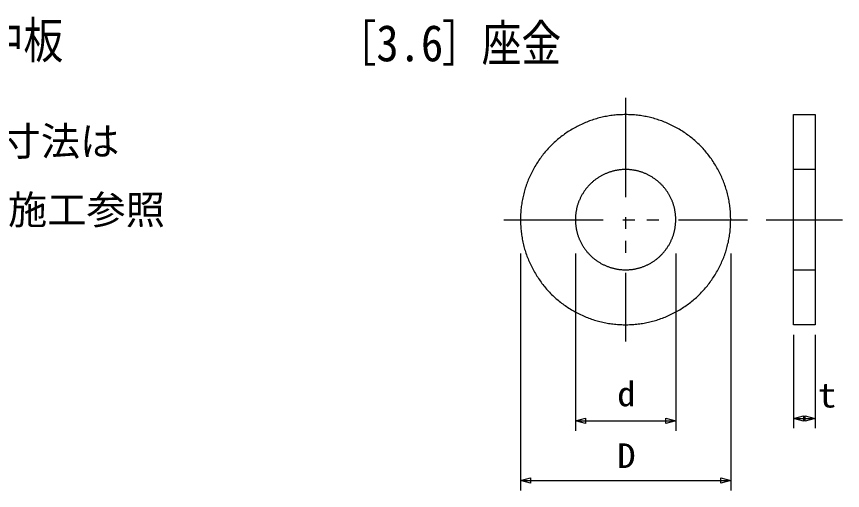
# Model space of a CAD drawing. Units: millimetres on the paper. Extents: x -200 to 200, y -121 to 121.
# Drawn here: x 25.08 to 66.64, y 15.95 to 39.81 of the extents above; entities that cross this region are included whole.
import ezdxf
from ezdxf.enums import TextEntityAlignment as Align

# ---------------------------------------------------------------- set-up
doc = ezdxf.new("R2010")
doc.units = ezdxf.units.MM
doc.linetypes.add('DASHED2', pattern=[3, 2, -1])
doc.linetypes.add('DOUBLE_CHAIN1', pattern=[8.8, 5, -1, 0.6, -0.6, 0.6, -1])
doc.layers.add('0-1__0-1_一般', color=7, linetype='Continuous')
doc.layers.add('0-2__0-0_0', color=7, linetype='Continuous')
doc.styles.add('ＭＳ 明朝', font='')
doc.styles.get('ＭＳ 明朝').set_extended_font_data('MS Mincho')

msp = doc.modelspace()

# ---------------------------------------------------------------- linework, layer by layer
at = {"layer": '0-1__0-1_一般', "linetype": 'DOUBLE_CHAIN1'}
for p, q in [((55.726, 35.71), (55.726, 23.447)), ((49.594, 29.578), (61.857, 29.578)), ((62.805, 29.578), (66.638, 29.578))]:
    msp.add_line(p, q, dxfattribs=at)
at = {"layer": '0-1__0-1_一般', "linetype": 'DASHED2'}
for p, q in [((65.262, 32.102), (64.181, 32.102)), ((64.181, 27.055), (65.262, 27.055))]:
    msp.add_line(p, q, dxfattribs=at)
at = {"layer": '0-1__0-1_一般'}
for p, q in [((50.438, 27.873), (50.438, 15.945)), ((53.202, 27.873), (53.202, 18.945)), ((58.249, 27.873), (58.249, 18.945)), ((61.013, 27.873), (61.013, 15.945)), ((64.181, 23.775), (64.181, 19.077)), ((65.262, 23.775), (65.262, 19.077)), ((64.181, 19.577), (65.262, 19.577)), ((53.202, 19.445), (58.249, 19.445)), ((50.438, 16.445), (61.013, 16.445))]:
    msp.add_line(p, q, dxfattribs=at)
for points in [[(55.2, 34.841), (55.126, 34.833), (55.052, 34.825), (54.979, 34.815), (54.905, 34.804), (54.832, 34.793), (54.76, 34.78), (54.687, 34.766), (54.615, 34.751), (54.543, 34.735), (54.472, 34.719), (54.401, 34.701), (54.33, 34.682), (54.259, 34.662), (54.188, 34.641), (54.118, 34.619), (54.048, 34.596), (53.979, 34.572), (53.909, 34.547), (53.84, 34.521), (53.771, 34.494), (53.703, 34.466), (53.635, 34.437), (53.567, 34.407), (53.499, 34.375), (53.431, 34.343), (53.364, 34.31), (53.297, 34.276), (53.231, 34.241), (53.164, 34.204), (53.098, 34.167), (53.033, 34.129), (52.968, 34.09), (52.903, 34.05), (52.84, 34.01), (52.777, 33.969), (52.715, 33.927), (52.654, 33.884), (52.594, 33.84), (52.534, 33.796)], [(58.02, 34.343), (57.952, 34.375), (57.885, 34.407), (57.817, 34.437), (57.748, 34.466), (57.68, 34.494), (57.611, 34.521), (57.542, 34.547), (57.473, 34.572), (57.403, 34.596), (57.333, 34.619), (57.263, 34.641), (57.192, 34.662), (57.122, 34.682), (57.051, 34.701), (56.979, 34.719), (56.908, 34.735), (56.836, 34.751), (56.764, 34.766), (56.691, 34.78), (56.619, 34.793), (56.546, 34.804), (56.473, 34.815), (56.399, 34.825), (56.325, 34.833), (56.251, 34.841), (56.177, 34.848), (56.103, 34.853), (56.028, 34.858), (55.953, 34.862), (55.877, 34.864), (55.802, 34.866), (55.726, 34.866), (55.65, 34.866), (55.574, 34.864), (55.499, 34.862), (55.424, 34.858), (55.349, 34.853), (55.274, 34.848), (55.2, 34.841)], [(60.167, 32.448), (60.126, 32.511), (60.084, 32.573), (60.042, 32.635), (59.999, 32.695), (59.955, 32.755), (59.91, 32.814), (59.864, 32.873), (59.818, 32.93), (59.771, 32.987), (59.723, 33.044), (59.675, 33.099), (59.626, 33.154), (59.576, 33.208), (59.525, 33.261), (59.473, 33.313), (59.421, 33.365), (59.368, 33.416), (59.314, 33.466), (59.26, 33.515), (59.205, 33.564), (59.149, 33.612), (59.092, 33.659), (59.034, 33.706), (58.976, 33.751), (58.917, 33.796), (58.858, 33.84), (58.797, 33.884), (58.736, 33.927), (58.674, 33.969), (58.611, 34.01), (58.548, 34.05), (58.484, 34.09), (58.419, 34.129), (58.353, 34.167), (58.287, 34.204), (58.221, 34.241), (58.154, 34.276), (58.087, 34.31), (58.02, 34.343)], [(52.534, 33.796), (52.475, 33.751), (52.417, 33.706), (52.359, 33.659), (52.303, 33.612), (52.247, 33.564), (52.191, 33.515), (52.137, 33.466), (52.083, 33.416), (52.03, 33.365), (51.978, 33.313), (51.926, 33.261), (51.876, 33.208), (51.826, 33.154), (51.776, 33.099), (51.728, 33.044), (51.68, 32.987), (51.633, 32.93), (51.587, 32.873), (51.541, 32.814), (51.497, 32.755), (51.453, 32.695), (51.409, 32.635), (51.367, 32.573), (51.325, 32.511), (51.284, 32.448), (51.244, 32.385), (51.204, 32.32), (51.165, 32.255), (51.127, 32.189), (51.09, 32.123), (51.054, 32.057), (51.019, 31.99), (50.986, 31.923), (50.953, 31.856), (50.921, 31.788), (50.89, 31.72), (50.86, 31.652), (50.831, 31.584), (50.803, 31.515)], [(61.012, 29.711), (61.009, 29.787), (61.006, 29.862), (61.002, 29.937), (60.996, 30.011), (60.99, 30.086), (60.983, 30.16), (60.974, 30.234), (60.965, 30.307), (60.954, 30.38), (60.943, 30.453), (60.93, 30.526), (60.917, 30.599), (60.902, 30.671), (60.887, 30.743), (60.87, 30.814), (60.852, 30.886), (60.834, 30.957), (60.814, 31.027), (60.793, 31.098), (60.772, 31.168), (60.749, 31.238), (60.725, 31.308), (60.701, 31.377), (60.675, 31.447), (60.648, 31.515), (60.62, 31.584), (60.591, 31.652), (60.561, 31.72), (60.531, 31.788), (60.499, 31.856), (60.466, 31.923), (60.432, 31.99), (60.397, 32.057), (60.361, 32.123), (60.324, 32.189), (60.286, 32.255), (60.247, 32.32), (60.207, 32.385), (60.167, 32.448)], [(55.475, 32.09), (55.439, 32.087), (55.404, 32.082), (55.369, 32.078), (55.334, 32.073), (55.299, 32.067), (55.265, 32.061), (55.23, 32.054), (55.196, 32.047), (55.161, 32.04), (55.127, 32.032), (55.093, 32.023), (55.059, 32.014), (55.026, 32.005), (54.992, 31.995), (54.958, 31.984), (54.925, 31.973), (54.892, 31.962), (54.859, 31.95), (54.826, 31.937), (54.793, 31.924), (54.76, 31.911), (54.728, 31.897), (54.695, 31.883), (54.663, 31.868), (54.631, 31.853), (54.599, 31.837), (54.567, 31.82), (54.535, 31.804), (54.503, 31.786), (54.472, 31.769), (54.44, 31.75), (54.409, 31.732), (54.379, 31.713), (54.348, 31.693), (54.318, 31.674), (54.289, 31.654), (54.26, 31.633), (54.231, 31.613), (54.202, 31.591)], [(56.821, 31.853), (56.788, 31.868), (56.756, 31.883), (56.724, 31.897), (56.691, 31.911), (56.658, 31.924), (56.625, 31.937), (56.592, 31.95), (56.559, 31.962), (56.526, 31.973), (56.493, 31.984), (56.459, 31.995), (56.426, 32.005), (56.392, 32.014), (56.358, 32.023), (56.324, 32.032), (56.29, 32.04), (56.256, 32.047), (56.221, 32.054), (56.187, 32.061), (56.152, 32.067), (56.117, 32.073), (56.082, 32.078), (56.047, 32.082), (56.012, 32.087), (55.977, 32.09), (55.941, 32.093), (55.906, 32.096), (55.87, 32.098), (55.834, 32.1), (55.798, 32.101), (55.762, 32.102), (55.726, 32.102), (55.689, 32.102), (55.653, 32.101), (55.617, 32.1), (55.581, 32.098), (55.546, 32.096), (55.51, 32.093), (55.475, 32.09)], [(54.202, 31.591), (54.174, 31.57), (54.146, 31.548), (54.119, 31.526), (54.092, 31.504), (54.065, 31.481), (54.039, 31.457), (54.013, 31.434), (53.987, 31.41), (53.962, 31.386), (53.937, 31.361), (53.912, 31.336), (53.888, 31.311), (53.864, 31.285), (53.841, 31.259), (53.818, 31.232), (53.795, 31.205), (53.772, 31.178), (53.75, 31.151), (53.729, 31.123), (53.707, 31.095), (53.686, 31.066), (53.666, 31.037), (53.645, 31.008), (53.625, 30.978), (53.606, 30.948), (53.587, 30.918), (53.568, 30.887), (53.549, 30.856), (53.531, 30.825), (53.513, 30.793), (53.496, 30.761), (53.48, 30.729), (53.463, 30.697), (53.448, 30.665), (53.432, 30.633), (53.418, 30.601), (53.403, 30.568), (53.39, 30.536), (53.376, 30.503)], [(57.845, 30.948), (57.826, 30.978), (57.806, 31.008), (57.786, 31.037), (57.765, 31.066), (57.744, 31.095), (57.723, 31.123), (57.701, 31.151), (57.679, 31.178), (57.656, 31.205), (57.634, 31.232), (57.61, 31.259), (57.587, 31.285), (57.563, 31.311), (57.539, 31.336), (57.514, 31.361), (57.489, 31.386), (57.464, 31.41), (57.438, 31.434), (57.412, 31.457), (57.386, 31.481), (57.359, 31.504), (57.332, 31.526), (57.305, 31.548), (57.277, 31.57), (57.249, 31.591), (57.22, 31.613), (57.192, 31.633), (57.162, 31.654), (57.133, 31.674), (57.103, 31.693), (57.073, 31.713), (57.042, 31.732), (57.011, 31.75), (56.98, 31.769), (56.948, 31.786), (56.916, 31.804), (56.885, 31.82), (56.853, 31.837), (56.821, 31.853)], [(50.803, 31.515), (50.776, 31.447), (50.751, 31.377), (50.726, 31.308), (50.702, 31.238), (50.679, 31.168), (50.658, 31.098), (50.637, 31.027), (50.617, 30.957), (50.599, 30.886), (50.581, 30.814), (50.565, 30.743), (50.549, 30.671), (50.534, 30.599), (50.521, 30.526), (50.508, 30.453), (50.497, 30.38), (50.486, 30.307), (50.477, 30.234), (50.469, 30.16), (50.461, 30.086), (50.455, 30.011), (50.449, 29.937), (50.445, 29.862), (50.442, 29.787), (50.44, 29.711), (50.438, 29.635), (50.438, 29.559), (50.439, 29.484), (50.441, 29.408), (50.443, 29.333), (50.447, 29.258), (50.452, 29.183), (50.458, 29.108), (50.465, 29.034), (50.473, 28.96), (50.482, 28.886), (50.492, 28.813), (50.503, 28.74), (50.515, 28.667)], [(58.249, 29.642), (58.247, 29.678), (58.246, 29.714), (58.244, 29.749), (58.241, 29.785), (58.238, 29.821), (58.235, 29.856), (58.231, 29.891), (58.226, 29.926), (58.221, 29.961), (58.216, 29.996), (58.21, 30.031), (58.203, 30.065), (58.196, 30.1), (58.189, 30.134), (58.181, 30.168), (58.172, 30.202), (58.164, 30.236), (58.154, 30.27), (58.144, 30.304), (58.134, 30.337), (58.123, 30.371), (58.112, 30.404), (58.1, 30.437), (58.088, 30.47), (58.075, 30.503), (58.062, 30.536), (58.048, 30.568), (58.034, 30.601), (58.019, 30.633), (58.004, 30.665), (57.988, 30.697), (57.972, 30.729), (57.955, 30.761), (57.938, 30.793), (57.92, 30.825), (57.902, 30.856), (57.884, 30.887), (57.865, 30.918), (57.845, 30.948)], [(53.376, 30.503), (53.364, 30.47), (53.351, 30.437), (53.339, 30.404), (53.328, 30.371), (53.317, 30.337), (53.307, 30.304), (53.297, 30.27), (53.288, 30.236), (53.279, 30.202), (53.27, 30.168), (53.262, 30.134), (53.255, 30.1), (53.248, 30.065), (53.242, 30.031), (53.236, 29.996), (53.23, 29.961), (53.225, 29.926), (53.221, 29.891), (53.217, 29.856), (53.213, 29.821), (53.21, 29.785), (53.207, 29.749), (53.205, 29.714), (53.204, 29.678), (53.203, 29.642), (53.202, 29.606), (53.202, 29.569), (53.202, 29.533), (53.203, 29.497), (53.205, 29.461), (53.206, 29.425), (53.209, 29.39), (53.211, 29.354), (53.215, 29.319), (53.219, 29.283), (53.223, 29.248), (53.228, 29.213), (53.233, 29.178), (53.239, 29.143)], [(57.911, 28.317), (57.929, 28.348), (57.946, 28.38), (57.963, 28.412), (57.98, 28.443), (57.996, 28.475), (58.011, 28.508), (58.026, 28.54), (58.041, 28.572), (58.055, 28.605), (58.068, 28.638), (58.081, 28.67), (58.094, 28.703), (58.106, 28.736), (58.118, 28.77), (58.129, 28.803), (58.139, 28.836), (58.149, 28.87), (58.159, 28.904), (58.168, 28.938), (58.177, 28.972), (58.185, 29.006), (58.193, 29.04), (58.2, 29.074), (58.206, 29.109), (58.213, 29.143), (58.218, 29.178), (58.224, 29.213), (58.228, 29.248), (58.233, 29.283), (58.236, 29.319), (58.24, 29.354), (58.243, 29.39), (58.245, 29.425), (58.247, 29.461), (58.248, 29.497), (58.249, 29.533), (58.249, 29.569), (58.249, 29.606), (58.249, 29.642)], [(60.305, 26.935), (60.342, 27.001), (60.379, 27.067), (60.414, 27.133), (60.449, 27.2), (60.482, 27.267), (60.515, 27.335), (60.546, 27.402), (60.576, 27.47), (60.606, 27.539), (60.634, 27.607), (60.661, 27.676), (60.688, 27.745), (60.713, 27.814), (60.737, 27.884), (60.761, 27.954), (60.783, 28.024), (60.804, 28.094), (60.824, 28.165), (60.843, 28.236), (60.861, 28.307), (60.878, 28.378), (60.895, 28.45), (60.91, 28.522), (60.924, 28.595), (60.937, 28.667), (60.949, 28.74), (60.96, 28.813), (60.97, 28.886), (60.979, 28.96), (60.986, 29.034), (60.993, 29.108), (60.999, 29.183), (61.004, 29.258), (61.008, 29.333), (61.011, 29.408), (61.012, 29.484), (61.013, 29.559), (61.013, 29.635), (61.012, 29.711)], [(53.239, 29.143), (53.245, 29.109), (53.251, 29.074), (53.259, 29.04), (53.266, 29.006), (53.274, 28.972), (53.283, 28.938), (53.292, 28.904), (53.302, 28.87), (53.312, 28.836), (53.323, 28.803), (53.334, 28.77), (53.345, 28.736), (53.357, 28.703), (53.37, 28.67), (53.383, 28.638), (53.396, 28.605), (53.41, 28.572), (53.425, 28.54), (53.44, 28.508), (53.455, 28.475), (53.471, 28.443), (53.488, 28.412), (53.505, 28.38), (53.522, 28.348), (53.54, 28.317), (53.558, 28.285), (53.577, 28.254), (53.596, 28.224), (53.616, 28.194), (53.635, 28.164), (53.655, 28.134), (53.676, 28.105), (53.697, 28.076), (53.718, 28.048), (53.739, 28.02), (53.761, 27.992), (53.784, 27.965), (53.806, 27.938), (53.829, 27.911)], [(50.515, 28.667), (50.528, 28.595), (50.542, 28.522), (50.557, 28.45), (50.573, 28.378), (50.59, 28.307), (50.608, 28.236), (50.627, 28.165), (50.647, 28.094), (50.668, 28.024), (50.691, 27.954), (50.714, 27.884), (50.738, 27.814), (50.763, 27.745), (50.79, 27.676), (50.817, 27.607), (50.845, 27.539), (50.875, 27.47), (50.905, 27.402), (50.937, 27.335), (50.969, 27.267), (51.002, 27.2), (51.037, 27.133), (51.072, 27.067), (51.109, 27.001), (51.146, 26.935), (51.185, 26.869), (51.224, 26.804), (51.264, 26.74), (51.304, 26.677), (51.346, 26.615), (51.388, 26.553), (51.431, 26.492), (51.475, 26.431), (51.519, 26.372), (51.564, 26.313), (51.61, 26.255), (51.657, 26.198), (51.704, 26.141), (51.752, 26.086)], [(57.527, 27.808), (57.551, 27.834), (57.575, 27.859), (57.599, 27.885), (57.622, 27.911), (57.645, 27.938), (57.668, 27.965), (57.69, 27.992), (57.712, 28.02), (57.733, 28.048), (57.755, 28.076), (57.775, 28.105), (57.796, 28.134), (57.816, 28.164), (57.836, 28.194), (57.855, 28.224), (57.874, 28.254), (57.893, 28.285), (57.911, 28.317)], [(53.829, 27.911), (53.852, 27.885), (53.876, 27.859), (53.9, 27.834), (53.925, 27.808), (53.949, 27.784), (53.974, 27.759), (54, 27.735), (54.026, 27.711), (54.052, 27.688), (54.078, 27.665), (54.105, 27.642), (54.133, 27.62), (54.16, 27.598), (54.188, 27.576), (54.217, 27.555), (54.245, 27.534), (54.274, 27.513), (54.304, 27.493), (54.333, 27.473), (54.363, 27.454), (54.394, 27.435), (54.425, 27.416), (54.456, 27.397), (54.487, 27.379), (54.519, 27.362), (54.551, 27.345), (54.583, 27.328), (54.615, 27.312), (54.647, 27.297), (54.679, 27.281), (54.711, 27.267), (54.744, 27.253), (54.777, 27.239), (54.809, 27.226), (54.842, 27.213), (54.875, 27.201), (54.908, 27.189), (54.942, 27.178), (54.975, 27.167)], [(56.341, 27.129), (56.375, 27.138), (56.409, 27.147), (56.442, 27.157), (56.476, 27.167), (56.509, 27.178), (56.543, 27.189), (56.576, 27.201), (56.609, 27.213), (56.642, 27.226), (56.675, 27.239), (56.707, 27.253), (56.74, 27.267), (56.772, 27.281), (56.804, 27.297), (56.837, 27.312), (56.869, 27.328), (56.9, 27.345), (56.932, 27.362), (56.964, 27.379), (56.995, 27.397), (57.026, 27.416), (57.057, 27.435), (57.088, 27.454), (57.118, 27.473), (57.148, 27.493), (57.177, 27.513), (57.206, 27.534), (57.235, 27.555), (57.263, 27.576), (57.291, 27.598), (57.319, 27.62), (57.346, 27.642), (57.373, 27.665), (57.399, 27.688), (57.425, 27.711), (57.451, 27.735), (57.477, 27.759), (57.502, 27.784), (57.527, 27.808)], [(54.975, 27.167), (55.009, 27.157), (55.042, 27.147), (55.076, 27.138), (55.11, 27.129), (55.144, 27.121), (55.179, 27.113), (55.213, 27.106), (55.247, 27.099), (55.282, 27.093), (55.317, 27.087), (55.352, 27.082), (55.387, 27.077), (55.422, 27.072), (55.457, 27.068), (55.492, 27.065), (55.528, 27.062), (55.564, 27.06), (55.599, 27.058), (55.635, 27.056), (55.671, 27.055), (55.707, 27.055), (55.744, 27.055), (55.78, 27.055), (55.816, 27.056), (55.852, 27.058), (55.888, 27.06), (55.923, 27.062), (55.959, 27.065), (55.994, 27.068), (56.03, 27.072), (56.065, 27.077), (56.1, 27.082), (56.135, 27.087), (56.169, 27.093), (56.204, 27.099), (56.238, 27.106), (56.273, 27.113), (56.307, 27.121), (56.341, 27.129)], [(59.499, 25.87), (59.55, 25.923), (59.601, 25.976), (59.65, 26.031), (59.699, 26.086), (59.747, 26.141), (59.795, 26.198), (59.841, 26.255), (59.887, 26.313), (59.932, 26.372), (59.977, 26.431), (60.02, 26.492), (60.063, 26.553), (60.105, 26.615), (60.147, 26.677), (60.187, 26.74), (60.227, 26.804), (60.266, 26.869), (60.305, 26.935)], [(51.752, 26.086), (51.801, 26.031), (51.851, 25.976), (51.901, 25.923), (51.952, 25.87), (52.004, 25.818), (52.057, 25.767), (52.11, 25.716), (52.164, 25.666), (52.219, 25.617), (52.274, 25.569), (52.331, 25.521), (52.388, 25.474), (52.446, 25.428), (52.504, 25.383), (52.564, 25.338), (52.624, 25.295), (52.685, 25.252), (52.746, 25.209), (52.809, 25.168), (52.872, 25.127), (52.935, 25.087), (53, 25.047), (53.065, 25.009), (53.131, 24.971), (53.197, 24.934), (53.264, 24.898), (53.331, 24.864), (53.398, 24.83), (53.465, 24.797), (53.533, 24.766), (53.601, 24.735), (53.669, 24.705), (53.737, 24.677), (53.806, 24.649), (53.875, 24.623), (53.944, 24.597), (54.013, 24.573), (54.083, 24.549), (54.153, 24.527)], [(57.015, 24.447), (57.086, 24.466), (57.157, 24.485), (57.228, 24.505), (57.298, 24.527), (57.368, 24.549), (57.438, 24.573), (57.507, 24.597), (57.576, 24.623), (57.645, 24.649), (57.714, 24.677), (57.783, 24.705), (57.851, 24.735), (57.919, 24.766), (57.986, 24.797), (58.053, 24.83), (58.12, 24.864), (58.187, 24.898), (58.254, 24.934), (58.32, 24.971), (58.386, 25.009), (58.451, 25.047), (58.516, 25.087), (58.58, 25.127), (58.643, 25.168), (58.705, 25.209), (58.767, 25.252), (58.827, 25.295), (58.888, 25.338), (58.947, 25.383), (59.005, 25.428), (59.063, 25.474), (59.12, 25.521), (59.177, 25.569), (59.232, 25.617), (59.287, 25.666), (59.341, 25.716), (59.395, 25.767), (59.447, 25.818), (59.499, 25.87)], [(54.153, 24.527), (54.224, 24.505), (54.294, 24.485), (54.365, 24.466), (54.436, 24.447), (54.508, 24.43), (54.579, 24.413), (54.651, 24.398), (54.724, 24.384), (54.796, 24.371), (54.869, 24.358), (54.942, 24.347), (55.015, 24.337), (55.089, 24.328), (55.163, 24.319), (55.237, 24.312), (55.311, 24.306), (55.386, 24.301), (55.461, 24.297), (55.536, 24.294), (55.612, 24.292), (55.688, 24.291), (55.764, 24.291), (55.839, 24.292), (55.915, 24.294), (55.99, 24.297), (56.065, 24.301), (56.14, 24.306), (56.214, 24.312), (56.288, 24.319), (56.362, 24.328), (56.436, 24.337), (56.509, 24.347), (56.582, 24.358), (56.655, 24.371), (56.728, 24.384), (56.8, 24.398), (56.872, 24.413), (56.944, 24.43), (57.015, 24.447)]]:
    msp.add_lwpolyline(points, dxfattribs=at)
for points in [[(64.181, 34.866), (65.262, 34.866), (65.262, 24.291), (64.181, 24.291)], [(53.202, 19.445), (53.703, 19.58), (53.703, 19.311)], [(58.249, 19.445), (57.748, 19.311), (57.748, 19.58)], [(64.181, 19.577), (64.681, 19.711), (64.681, 19.443)], [(65.262, 19.577), (64.762, 19.443), (64.762, 19.711)], [(50.438, 16.445), (50.939, 16.58), (50.939, 16.311)], [(61.013, 16.445), (60.513, 16.311), (60.513, 16.58)]]:
    msp.add_lwpolyline(points, close=True, dxfattribs=at)

# ---------------------------------------------------------------- texts
at = {"layer": '0-1__0-1_一般', "style": 'ＭＳ 明朝', "width": 1.1}
for s, p in [('d', (55.302, 19.815)), ('t', (65.395, 19.75)), ('D', (55.302, 16.704))]:
    msp.add_text(s, height=1.241, dxfattribs=at).set_placement(p, align=Align.BOTTOM_LEFT)
at = {"layer": '0-2__0-0_0', "style": 'ＭＳ 明朝'}
for s, width, p in [('］中板', 0.8, (21.433, 37.141)), ('［', 0.8, (41.185, 37.001)), ('］座金', 0.8, (46.485, 37.001)), ('3.6', 0.9, (43.185, 37.001))]:
    msp.add_text(s, height=1.833, dxfattribs=dict(at, width=width)).set_placement(p, align=Align.BOTTOM_LEFT)
for s, p in [('形状・寸法は', (18.403, 32.367)), ('工場施工参照', (20.7, 28.919))]:
    msp.add_text(s, height=1.448, dxfattribs=at).set_placement(p, align=Align.BOTTOM_LEFT)

doc.saveas('drawing.dxf')
